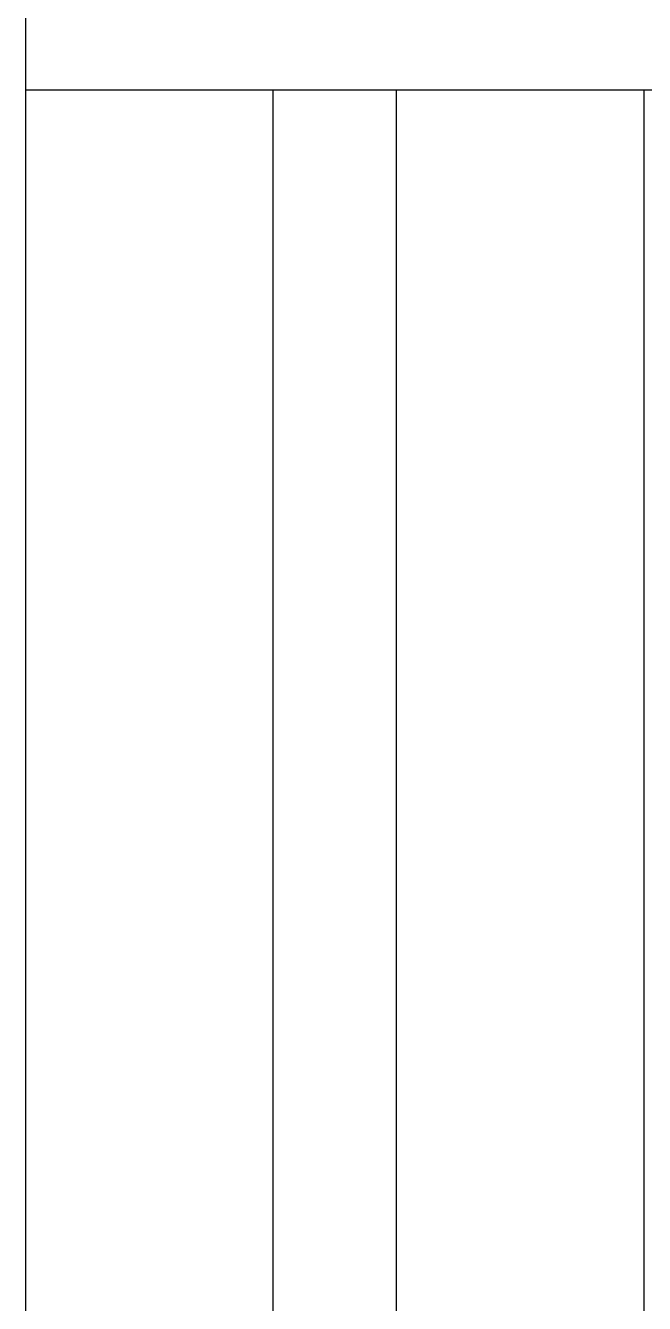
# Model space of a CAD drawing. Header units: inches. Extents: x 542787 to 543192, y 9574025 to 9574373.
# Drawn here: x 543038.771 to 543038.9212, y 9574119.5725 to 9574119.8826 of the extents above; entities that cross this region are included whole.
import ezdxf

# ---------------------------------------------------------------- set-up
doc = ezdxf.new("R2010")
doc.units = ezdxf.units.IN
doc.header["$MEASUREMENT"] = 0
doc.linetypes.add('HIDDEN2', pattern=[4.7625, 3.175, -1.5875])
doc.layers.add('I-ARQ', color=8, linetype='Continuous')

msp = doc.modelspace()

# ---------------------------------------------------------------- linework, layer by layer
at = {"layer": 'I-ARQ'}
for p, q in [((543038.77101, 9574120.06701), (543038.77101, 9574119.86701)), ((543038.77101, 9574119.86701), (543038.77101, 9574115.22951)), ((543038.77101, 9574119.86701), (543038.77101, 9574119.19951)), ((543038.77101, 9574119.86701), (543038.97101, 9574119.86701)), ((543038.92101, 9574119.86701), (543038.92101, 9574119.19951)), ((543038.92101, 9574119.86701), (543038.92101, 9574119.1589))]:
    msp.add_line(p, q, dxfattribs=at)
at = {"layer": 'I-ARQ', "linetype": 'HIDDEN2'}
for p, q in [((543038.83101, 9574119.86701), (543038.83101, 9574119.36701)), ((543038.86101, 9574119.36701), (543038.86101, 9574119.86701))]:
    msp.add_line(p, q, dxfattribs=at)
at = {"layer": 'I-ARQ', "lineweight": 5}
for points in [[(543038.92101, 9574119.6489), (543038.92101, 9574119.6489), (543038.92101, 9574119.66769), (543038.92101, 9574119.66769)], [(543038.92101, 9574119.66769), (543038.92101, 9574119.66769), (543038.92132, 9574119.66769), (543038.92132, 9574119.66769)], [(543038.92101, 9574119.66464), (543038.92101, 9574119.66464), (543038.92101, 9574119.65638), (543038.92101, 9574119.65638)], [(543038.92101, 9574119.63012), (543038.92101, 9574119.63012), (543038.92101, 9574119.6489), (543038.92101, 9574119.6489)], [(543038.92101, 9574119.63012), (543038.92101, 9574119.63012), (543038.92132, 9574119.63012), (543038.92132, 9574119.63012)]]:
    msp.add_open_spline(points, degree=3, dxfattribs=at)
msp.add_open_spline([(543038.92101, 9574119.64143), (543038.92101, 9574119.64142), (543038.92101, 9574119.64142), (543038.92101, 9574119.64142), (543038.92101, 9574119.64142), (543038.92101, 9574119.64142), (543038.92101, 9574119.64142), (543038.92101, 9574119.64142), (543038.92101, 9574119.64142), (543038.92101, 9574119.64142), (543038.92101, 9574119.64142), (543038.92101, 9574119.64142), (543038.92101, 9574119.64142), (543038.92101, 9574119.64142), (543038.92101, 9574119.64142), (543038.92101, 9574119.64142), (543038.92101, 9574119.64142), (543038.92101, 9574119.64142), (543038.92101, 9574119.64142), (543038.92101, 9574119.64142), (543038.92101, 9574119.64142), (543038.92101, 9574119.64142), (543038.92101, 9574119.64142), (543038.92101, 9574119.64142), (543038.92101, 9574119.64142), (543038.92101, 9574119.64142), (543038.92101, 9574119.64143), (543038.92101, 9574119.64143), (543038.92101, 9574119.64143), (543038.92101, 9574119.64143), (543038.92101, 9574119.64143), (543038.92101, 9574119.64143), (543038.92101, 9574119.64143), (543038.92101, 9574119.64143), (543038.92101, 9574119.64143), (543038.92101, 9574119.64143)], degree=3, knots=[0, 0, 0, 0, 0.111111, 0.111111, 0.111111, 0.111111, 0.222222, 0.222222, 0.222222, 0.222222, 0.333333, 0.333333, 0.333333, 0.333333, 0.444444, 0.444444, 0.444444, 0.444444, 0.555556, 0.555556, 0.555556, 0.555556, 0.666667, 0.666667, 0.666667, 0.666667, 0.777778, 0.777778, 0.777778, 0.777778, 0.888889, 0.888889, 0.888889, 0.888889, 1, 1, 1, 1], dxfattribs=at)

doc.saveas('drawing.dxf')
